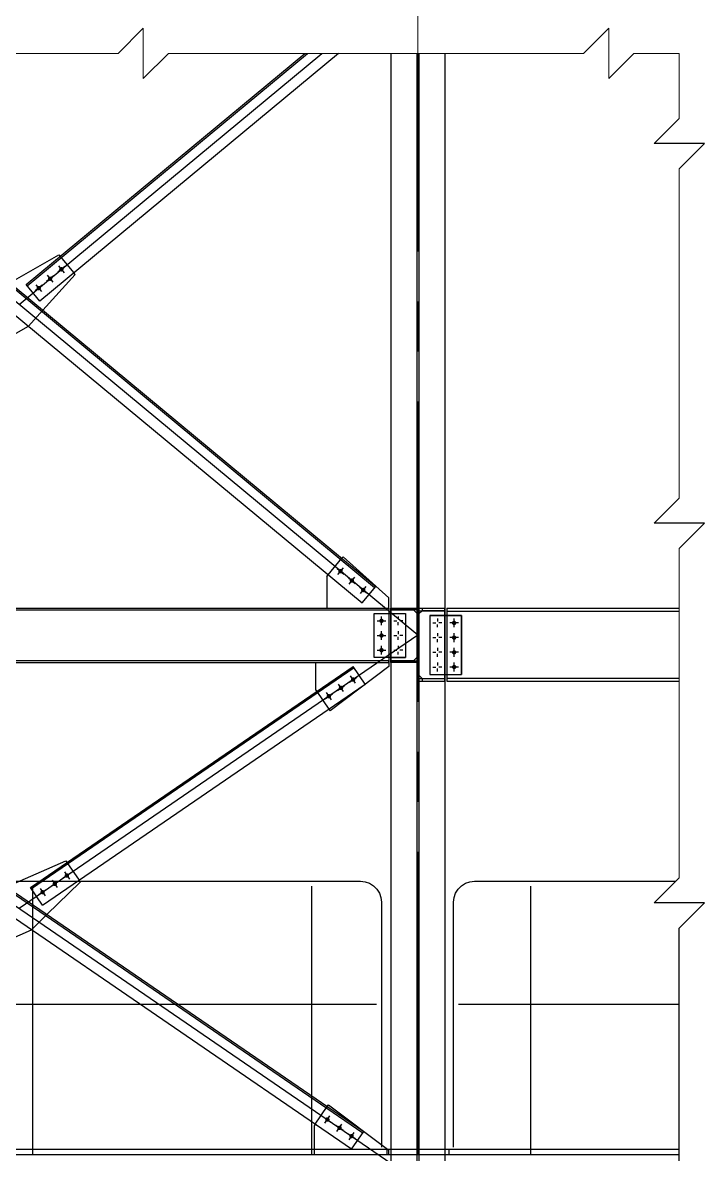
# Model space of a CAD drawing. Header units: metres. Extents: x 0 to 63075, y 0 to 44550.
# Drawn here: x 40446 to 43695, y 14935 to 20323 of the extents above; entities that cross this region are included whole.
import ezdxf

# ---------------------------------------------------------------- set-up
doc = ezdxf.new("R2010")
doc.units = ezdxf.units.M
doc.header["$LTSCALE"] = 75
doc.linetypes.add('CENTER2', pattern=[28.575, 19.05, -3.175, 3.175, -3.175])
for name, color, linetype in [('SC1', 7, 'CENTER2'), ('SDM', 7, 'Continuous'), ('SL1', 8, 'Continuous')]:
    doc.layers.add(name, color=color, linetype=linetype)

# ---------------------------------------------------------------- blocks, each defined once
blk = doc.blocks.new('A$C0cd42728')
at = {"layer": 'SL1'}
for points in [[(3794.2, 8375.6), (3793.5, 8374.9), (3792.9, 8374), (3792.4, 8373.2), (3792, 8372.2), (3791.6, 8371.3), (3791.4, 8370.3), (3791.2, 8369.2), (3791.2, 8368.2), (3791.2, 8367.2), (3791.4, 8366.2), (3791.6, 8365.2), (3792, 8364.2), (3792.4, 8363.3), (3793, 8362.4), (3793.6, 8361.6), (3794.3, 8360.8), (3795.1, 8360.1), (3795.9, 8359.5), (3796.8, 8359), (3797.7, 8358.5), (3798.7, 8358.2), (3799.7, 8357.9), (3800.7, 8357.8), (3801.7, 8357.8), (3802.8, 8357.8), (3803.8, 8358), (3804.8, 8358.2), (3805.7, 8358.6), (3806.7, 8359), (3807.6, 8359.6), (3808.4, 8360.2), (3809.1, 8360.9), (3809.8, 8361.6), (3810.4, 8362.5), (3811, 8363.3), (3811.4, 8364.3), (3811.7, 8365.3), (3812, 8366.3), (3812.1, 8367.3), (3812.2, 8368.3), (3812.1, 8369.3), (3812, 8370.4), (3811.7, 8371.4), (3811.4, 8372.3), (3810.9, 8373.2), (3810.4, 8374.1), (3809.8, 8375), (3809.1, 8375.7), (3808.3, 8376.4), (3807.5, 8377), (3806.6, 8377.5), (3805.7, 8378), (3804.7, 8378.3), (3803.7, 8378.6), (3802.7, 8378.7), (3801.6, 8378.8), (3800.6, 8378.7), (3799.6, 8378.5), (3798.6, 8378.3), (3797.6, 8377.9), (3796.7, 8377.5), (3795.8, 8377), (3795, 8376.3)], [(3740.3, 8331), (3739.6, 8330.2), (3739, 8329.4), (3738.5, 8328.5), (3738.1, 8327.6), (3737.7, 8326.6), (3737.5, 8325.6), (3737.3, 8324.6), (3737.3, 8323.5), (3737.3, 8322.5), (3737.5, 8321.5), (3737.8, 8320.5), (3738.1, 8319.5), (3738.6, 8318.6), (3739.1, 8317.7), (3739.7, 8316.9), (3740.4, 8316.1), (3741.2, 8315.4), (3742, 8314.8), (3742.9, 8314.3), (3743.8, 8313.9), (3744.8, 8313.5), (3745.8, 8313.3), (3746.8, 8313.1), (3747.8, 8313.1), (3748.9, 8313.1), (3749.9, 8313.3), (3750.9, 8313.5), (3751.9, 8313.9), (3752.8, 8314.3), (3753.7, 8314.9), (3754.5, 8315.5), (3755.3, 8316.2), (3755.9, 8317), (3756.5, 8317.8), (3757.1, 8318.7), (3757.5, 8319.6), (3757.9, 8320.6), (3758.1, 8321.6), (3758.2, 8322.6), (3758.3, 8323.6), (3758.2, 8324.7), (3758.1, 8325.7), (3757.8, 8326.7), (3757.5, 8327.6), (3757, 8328.6), (3756.5, 8329.5), (3755.9, 8330.3), (3755.2, 8331), (3754.4, 8331.7), (3753.6, 8332.3), (3752.7, 8332.9), (3751.8, 8333.3), (3750.8, 8333.6), (3749.8, 8333.9), (3748.8, 8334), (3747.7, 8334.1), (3746.7, 8334), (3745.7, 8333.9), (3744.7, 8333.6), (3743.7, 8333.3), (3742.8, 8332.8), (3741.9, 8332.3), (3741.1, 8331.7)], [(3686.4, 8286.3), (3685.7, 8285.5), (3685.1, 8284.7), (3684.6, 8283.8), (3684.2, 8282.9), (3683.8, 8281.9), (3683.6, 8280.9), (3683.4, 8279.9), (3683.4, 8278.9), (3683.5, 8277.8), (3683.6, 8276.8), (3683.9, 8275.8), (3684.2, 8274.8), (3684.7, 8273.9), (3685.2, 8273), (3685.8, 8272.2), (3686.5, 8271.4), (3687.3, 8270.8), (3688.1, 8270.1), (3689, 8269.6), (3689.9, 8269.2), (3690.9, 8268.8), (3691.9, 8268.6), (3692.9, 8268.5), (3693.9, 8268.4), (3695, 8268.5), (3696, 8268.6), (3697, 8268.9), (3698, 8269.2), (3698.9, 8269.7), (3699.8, 8270.2), (3700.6, 8270.8), (3701.4, 8271.5), (3702, 8272.3), (3702.7, 8273.1), (3703.2, 8274), (3703.6, 8274.9), (3704, 8275.9), (3704.2, 8276.9), (3704.4, 8277.9), (3704.4, 8279), (3704.3, 8280), (3704.2, 8281), (3703.9, 8282), (3703.6, 8283), (3703.1, 8283.9), (3702.6, 8284.8), (3702, 8285.6), (3701.3, 8286.4), (3700.5, 8287.1), (3699.7, 8287.7), (3698.8, 8288.2), (3697.9, 8288.6), (3696.9, 8289), (3695.9, 8289.2), (3694.9, 8289.4), (3693.8, 8289.4), (3692.8, 8289.4), (3691.8, 8289.2), (3690.8, 8288.9), (3689.8, 8288.6), (3688.9, 8288.1), (3688, 8287.6), (3687.2, 8287)], [(5126.3, 6922.3), (5127.1, 6921.8), (5128.1, 6921.3), (5129, 6921), (5130, 6920.7), (5131, 6920.6), (5132.1, 6920.5), (5133.1, 6920.6), (5134.1, 6920.7), (5135.1, 6921), (5136.1, 6921.3), (5137, 6921.7), (5137.9, 6922.3), (5138.7, 6922.9), (5139.5, 6923.6), (5140.2, 6924.3), (5140.8, 6925.1), (5141.4, 6926), (5141.8, 6927), (5142.2, 6927.9), (5142.4, 6928.9), (5142.6, 6929.9), (5142.6, 6931), (5142.6, 6932), (5142.4, 6933), (5142.2, 6934), (5141.8, 6935), (5141.4, 6935.9), (5140.9, 6936.8), (5140.3, 6937.6), (5139.6, 6938.4), (5138.8, 6939.1), (5138, 6939.7), (5137.1, 6940.3), (5136.2, 6940.7), (5135.2, 6941), (5134.2, 6941.3), (5133.2, 6941.5), (5132.2, 6941.5), (5131.1, 6941.5), (5130.1, 6941.3), (5129.1, 6941.1), (5128.2, 6940.7), (5127.2, 6940.3), (5126.3, 6939.8), (5125.5, 6939.2), (5124.7, 6938.5), (5124, 6937.7), (5123.4, 6936.9), (5122.9, 6936), (5122.4, 6935.1), (5122.1, 6934.1), (5121.8, 6933.1), (5121.7, 6932.1), (5121.6, 6931.1), (5121.7, 6930), (5121.8, 6929), (5122.1, 6928), (5122.4, 6927), (5122.8, 6926.1), (5123.4, 6925.2), (5124, 6924.4), (5124.7, 6923.6), (5125.4, 6922.9)], [(5180.1, 6877.6), (5181, 6877.1), (5182, 6876.7), (5182.9, 6876.3), (5183.9, 6876.1), (5184.9, 6875.9), (5186, 6875.8), (5187, 6875.9), (5188, 6876), (5189, 6876.3), (5190, 6876.6), (5190.9, 6877.1), (5191.8, 6877.6), (5192.6, 6878.2), (5193.4, 6878.9), (5194.1, 6879.6), (5194.7, 6880.5), (5195.3, 6881.3), (5195.7, 6882.3), (5196.1, 6883.2), (5196.3, 6884.2), (5196.5, 6885.3), (5196.5, 6886.3), (5196.5, 6887.3), (5196.3, 6888.3), (5196.1, 6889.3), (5195.7, 6890.3), (5195.3, 6891.2), (5194.8, 6892.1), (5194.2, 6893), (5193.5, 6893.7), (5192.7, 6894.4), (5191.9, 6895), (5191, 6895.6), (5190.1, 6896), (5189.1, 6896.4), (5188.1, 6896.6), (5187.1, 6896.8), (5186.1, 6896.8), (5185, 6896.8), (5184, 6896.7), (5183, 6896.4), (5182, 6896.1), (5181.1, 6895.6), (5180.2, 6895.1), (5179.4, 6894.5), (5178.6, 6893.8), (5177.9, 6893), (5177.3, 6892.2), (5176.8, 6891.3), (5176.3, 6890.4), (5176, 6889.4), (5175.7, 6888.4), (5175.6, 6887.4), (5175.5, 6886.4), (5175.6, 6885.4), (5175.7, 6884.3), (5176, 6883.3), (5176.3, 6882.4), (5176.7, 6881.4), (5177.3, 6880.6), (5177.9, 6879.7), (5178.6, 6879), (5179.3, 6878.3)], [(5234, 6833), (5234.9, 6832.4), (5235.8, 6832), (5236.8, 6831.6), (5237.8, 6831.4), (5238.8, 6831.2), (5239.9, 6831.2), (5240.9, 6831.2), (5241.9, 6831.4), (5242.9, 6831.6), (5243.9, 6832), (5244.8, 6832.4), (5245.7, 6832.9), (5246.5, 6833.5), (5247.3, 6834.2), (5248, 6835), (5248.6, 6835.8), (5249.1, 6836.7), (5249.6, 6837.6), (5249.9, 6838.6), (5250.2, 6839.6), (5250.4, 6840.6), (5250.4, 6841.6), (5250.4, 6842.6), (5250.2, 6843.7), (5250, 6844.7), (5249.6, 6845.6), (5249.2, 6846.6), (5248.7, 6847.5), (5248.1, 6848.3), (5247.4, 6849.1), (5246.6, 6849.8), (5245.8, 6850.4), (5244.9, 6850.9), (5244, 6851.4), (5243, 6851.7), (5242, 6852), (5241, 6852.1), (5240, 6852.2), (5238.9, 6852.1), (5237.9, 6852), (5236.9, 6851.7), (5235.9, 6851.4), (5235, 6851), (5234.1, 6850.4), (5233.3, 6849.8), (5232.5, 6849.1), (5231.8, 6848.4), (5231.2, 6847.5), (5230.7, 6846.7), (5230.2, 6845.7), (5229.9, 6844.8), (5229.6, 6843.8), (5229.5, 6842.8), (5229.4, 6841.7), (5229.5, 6840.7), (5229.6, 6839.7), (5229.8, 6838.7), (5230.2, 6837.7), (5230.6, 6836.8), (5231.2, 6835.9), (5231.8, 6835), (5232.4, 6834.3), (5233.2, 6833.6)], [(5337.4, 6696.1), (5337.3, 6697.1), (5337, 6698.1), (5336.7, 6699.1), (5336.3, 6700), (5335.7, 6700.9), (5335.1, 6701.7), (5334.4, 6702.5), (5333.7, 6703.2), (5332.8, 6703.8), (5331.9, 6704.3), (5331, 6704.8), (5330, 6705.1), (5329, 6705.4), (5328, 6705.5), (5327, 6705.6), (5326, 6705.5), (5325, 6705.4), (5324, 6705.1), (5323, 6704.8), (5322.1, 6704.3), (5321.2, 6703.8), (5320.3, 6703.2), (5319.6, 6702.5), (5318.9, 6701.7), (5318.3, 6700.9), (5317.7, 6700), (5317.3, 6699.1), (5317, 6698.1), (5316.7, 6697.1), (5316.6, 6696.1), (5316.5, 6695.1), (5316.6, 6694), (5316.7, 6693), (5317, 6692), (5317.3, 6691.1), (5317.7, 6690.1), (5318.3, 6689.2), (5318.9, 6688.4), (5319.6, 6687.6), (5320.3, 6687), (5321.2, 6686.3), (5322.1, 6685.8), (5323, 6685.4), (5324, 6685), (5325, 6684.8), (5326, 6684.6), (5327, 6684.6), (5328, 6684.6), (5329, 6684.8), (5330, 6685), (5331, 6685.4), (5331.9, 6685.8), (5332.8, 6686.3), (5333.7, 6687), (5334.4, 6687.6), (5335.1, 6688.4), (5335.7, 6689.2), (5336.3, 6690.1), (5336.7, 6691.1), (5337, 6692), (5337.3, 6693), (5337.4, 6694), (5337.5, 6695.1)], [(5683.4, 6686.1), (5683.3, 6687.1), (5683, 6688.1), (5682.7, 6689.1), (5682.3, 6690), (5681.7, 6690.9), (5681.1, 6691.7), (5680.4, 6692.5), (5679.7, 6693.2), (5678.8, 6693.8), (5677.9, 6694.3), (5677, 6694.8), (5676, 6695.1), (5675, 6695.4), (5674, 6695.5), (5673, 6695.6), (5672, 6695.5), (5671, 6695.4), (5670, 6695.1), (5669, 6694.8), (5668.1, 6694.3), (5667.2, 6693.8), (5666.3, 6693.2), (5665.6, 6692.5), (5664.9, 6691.7), (5664.3, 6690.9), (5663.7, 6690), (5663.3, 6689.1), (5663, 6688.1), (5662.7, 6687.1), (5662.6, 6686.1), (5662.5, 6685.1), (5662.6, 6684), (5662.7, 6683), (5663, 6682), (5663.3, 6681.1), (5663.7, 6680.1), (5664.3, 6679.2), (5664.9, 6678.4), (5665.6, 6677.6), (5666.3, 6677), (5667.2, 6676.3), (5668.1, 6675.8), (5669, 6675.4), (5670, 6675), (5671, 6674.8), (5672, 6674.6), (5673, 6674.6), (5674, 6674.6), (5675, 6674.8), (5676, 6675), (5677, 6675.4), (5677.9, 6675.8), (5678.8, 6676.3), (5679.7, 6677), (5680.4, 6677.6), (5681.1, 6678.4), (5681.7, 6679.2), (5682.3, 6680.1), (5682.7, 6681.1), (5683, 6682), (5683.3, 6683), (5683.4, 6684), (5683.5, 6685.1)], [(5337.4, 6626.1), (5337.3, 6627.1), (5337, 6628.1), (5336.7, 6629.1), (5336.3, 6630), (5335.7, 6630.9), (5335.1, 6631.7), (5334.4, 6632.5), (5333.7, 6633.2), (5332.8, 6633.8), (5331.9, 6634.3), (5331, 6634.8), (5330, 6635.1), (5329, 6635.4), (5328, 6635.5), (5327, 6635.6), (5326, 6635.5), (5325, 6635.4), (5324, 6635.1), (5323, 6634.8), (5322.1, 6634.3), (5321.2, 6633.8), (5320.3, 6633.2), (5319.6, 6632.5), (5318.9, 6631.7), (5318.3, 6630.9), (5317.7, 6630), (5317.3, 6629.1), (5317, 6628.1), (5316.7, 6627.1), (5316.6, 6626.1), (5316.5, 6625.1), (5316.6, 6624), (5316.7, 6623), (5317, 6622), (5317.3, 6621.1), (5317.7, 6620.1), (5318.3, 6619.2), (5318.9, 6618.4), (5319.6, 6617.6), (5320.3, 6617), (5321.2, 6616.3), (5322.1, 6615.8), (5323, 6615.4), (5324, 6615), (5325, 6614.8), (5326, 6614.6), (5327, 6614.6), (5328, 6614.6), (5329, 6614.8), (5330, 6615), (5331, 6615.4), (5331.9, 6615.8), (5332.8, 6616.3), (5333.7, 6617), (5334.4, 6617.6), (5335.1, 6618.4), (5335.7, 6619.2), (5336.3, 6620.1), (5336.7, 6621.1), (5337, 6622), (5337.3, 6623), (5337.4, 6624), (5337.5, 6625.1)], [(5683.4, 6616.1), (5683.3, 6617.1), (5683, 6618.1), (5682.7, 6619.1), (5682.3, 6620), (5681.7, 6620.9), (5681.1, 6621.7), (5680.4, 6622.5), (5679.7, 6623.2), (5678.8, 6623.8), (5677.9, 6624.3), (5677, 6624.8), (5676, 6625.1), (5675, 6625.4), (5674, 6625.5), (5673, 6625.6), (5672, 6625.5), (5671, 6625.4), (5670, 6625.1), (5669, 6624.8), (5668.1, 6624.3), (5667.2, 6623.8), (5666.3, 6623.2), (5665.6, 6622.5), (5664.9, 6621.7), (5664.3, 6620.9), (5663.7, 6620), (5663.3, 6619.1), (5663, 6618.1), (5662.7, 6617.1), (5662.6, 6616.1), (5662.5, 6615.1), (5662.6, 6614), (5662.7, 6613), (5663, 6612), (5663.3, 6611.1), (5663.7, 6610.1), (5664.3, 6609.2), (5664.9, 6608.4), (5665.6, 6607.6), (5666.3, 6607), (5667.2, 6606.3), (5668.1, 6605.8), (5669, 6605.4), (5670, 6605), (5671, 6604.8), (5672, 6604.6), (5673, 6604.6), (5674, 6604.6), (5675, 6604.8), (5676, 6605), (5677, 6605.4), (5677.9, 6605.8), (5678.8, 6606.3), (5679.7, 6607), (5680.4, 6607.6), (5681.1, 6608.4), (5681.7, 6609.2), (5682.3, 6610.1), (5682.7, 6611.1), (5683, 6612), (5683.3, 6613), (5683.4, 6614), (5683.5, 6615.1)], [(5337.4, 6556.1), (5337.3, 6557.1), (5337, 6558.1), (5336.7, 6559.1), (5336.3, 6560), (5335.7, 6560.9), (5335.1, 6561.7), (5334.4, 6562.5), (5333.7, 6563.2), (5332.8, 6563.8), (5331.9, 6564.3), (5331, 6564.8), (5330, 6565.1), (5329, 6565.4), (5328, 6565.5), (5327, 6565.6), (5326, 6565.5), (5325, 6565.4), (5324, 6565.1), (5323, 6564.8), (5322.1, 6564.3), (5321.2, 6563.8), (5320.3, 6563.2), (5319.6, 6562.5), (5318.9, 6561.7), (5318.3, 6560.9), (5317.7, 6560), (5317.3, 6559.1), (5317, 6558.1), (5316.7, 6557.1), (5316.6, 6556.1), (5316.5, 6555.1), (5316.6, 6554), (5316.7, 6553), (5317, 6552), (5317.3, 6551.1), (5317.7, 6550.1), (5318.3, 6549.2), (5318.9, 6548.4), (5319.6, 6547.6), (5320.3, 6547), (5321.2, 6546.3), (5322.1, 6545.8), (5323, 6545.4), (5324, 6545), (5325, 6544.8), (5326, 6544.6), (5327, 6544.6), (5328, 6544.6), (5329, 6544.8), (5330, 6545), (5331, 6545.4), (5331.9, 6545.8), (5332.8, 6546.3), (5333.7, 6547), (5334.4, 6547.6), (5335.1, 6548.4), (5335.7, 6549.2), (5336.3, 6550.1), (5336.7, 6551.1), (5337, 6552), (5337.3, 6553), (5337.4, 6554), (5337.5, 6555.1)], [(5683.4, 6546.1), (5683.3, 6547.1), (5683, 6548.1), (5682.7, 6549.1), (5682.3, 6550), (5681.7, 6550.9), (5681.1, 6551.7), (5680.4, 6552.5), (5679.7, 6553.2), (5678.8, 6553.8), (5677.9, 6554.3), (5677, 6554.8), (5676, 6555.1), (5675, 6555.4), (5674, 6555.5), (5673, 6555.6), (5672, 6555.5), (5671, 6555.4), (5670, 6555.1), (5669, 6554.8), (5668.1, 6554.3), (5667.2, 6553.8), (5666.3, 6553.2), (5665.6, 6552.5), (5664.9, 6551.7), (5664.3, 6550.9), (5663.7, 6550), (5663.3, 6549.1), (5663, 6548.1), (5662.7, 6547.1), (5662.6, 6546.1), (5662.5, 6545.1), (5662.6, 6544), (5662.7, 6543), (5663, 6542), (5663.3, 6541.1), (5663.7, 6540.1), (5664.3, 6539.2), (5664.9, 6538.4), (5665.6, 6537.6), (5666.3, 6537), (5667.2, 6536.3), (5668.1, 6535.8), (5669, 6535.4), (5670, 6535), (5671, 6534.8), (5672, 6534.6), (5673, 6534.6), (5674, 6534.6), (5675, 6534.8), (5676, 6535), (5677, 6535.4), (5677.9, 6535.8), (5678.8, 6536.3), (5679.7, 6537), (5680.4, 6537.6), (5681.1, 6538.4), (5681.7, 6539.2), (5682.3, 6540.1), (5682.7, 6541.1), (5683, 6542), (5683.3, 6543), (5683.4, 6544), (5683.5, 6545.1)], [(5683.4, 6476.1), (5683.3, 6477.1), (5683, 6478.1), (5682.7, 6479.1), (5682.3, 6480), (5681.7, 6480.9), (5681.1, 6481.7), (5680.4, 6482.5), (5679.7, 6483.2), (5678.8, 6483.8), (5677.9, 6484.3), (5677, 6484.8), (5676, 6485.1), (5675, 6485.4), (5674, 6485.5), (5673, 6485.6), (5672, 6485.5), (5671, 6485.4), (5670, 6485.1), (5669, 6484.8), (5668.1, 6484.3), (5667.2, 6483.8), (5666.3, 6483.2), (5665.6, 6482.5), (5664.9, 6481.7), (5664.3, 6480.9), (5663.7, 6480), (5663.3, 6479.1), (5663, 6478.1), (5662.7, 6477.1), (5662.6, 6476.1), (5662.5, 6475.1), (5662.6, 6474), (5662.7, 6473), (5663, 6472), (5663.3, 6471.1), (5663.7, 6470.1), (5664.3, 6469.2), (5664.9, 6468.4), (5665.6, 6467.6), (5666.3, 6467), (5667.2, 6466.3), (5668.1, 6465.8), (5669, 6465.4), (5670, 6465), (5671, 6464.8), (5672, 6464.6), (5673, 6464.6), (5674, 6464.6), (5675, 6464.8), (5676, 6465), (5677, 6465.4), (5677.9, 6465.8), (5678.8, 6466.3), (5679.7, 6467), (5680.4, 6467.6), (5681.1, 6468.4), (5681.7, 6469.2), (5682.3, 6470.1), (5682.7, 6471.1), (5683, 6472), (5683.3, 6473), (5683.4, 6474), (5683.5, 6475.1)], [(5198.6, 6407.2), (5199.3, 6407.9), (5200, 6408.6), (5200.6, 6409.5), (5201.1, 6410.4), (5201.6, 6411.3), (5201.9, 6412.3), (5202.1, 6413.3), (5202.3, 6414.3), (5202.3, 6415.3), (5202.3, 6416.4), (5202.1, 6417.4), (5201.8, 6418.4), (5201.5, 6419.3), (5201, 6420.3), (5200.5, 6421.1), (5199.9, 6422), (5199.2, 6422.7), (5198.4, 6423.4), (5197.6, 6424), (5196.7, 6424.5), (5195.7, 6425), (5194.8, 6425.3), (5193.8, 6425.5), (5192.7, 6425.7), (5191.7, 6425.7), (5190.7, 6425.7), (5189.7, 6425.5), (5188.7, 6425.2), (5187.7, 6424.9), (5186.8, 6424.4), (5185.9, 6423.9), (5185.1, 6423.3), (5184.3, 6422.6), (5183.6, 6421.8), (5183, 6421), (5182.5, 6420.1), (5182.1, 6419.1), (5181.7, 6418.2), (5181.5, 6417.2), (5181.4, 6416.1), (5181.3, 6415.1), (5181.4, 6414.1), (5181.6, 6413.1), (5181.8, 6412.1), (5182.2, 6411.1), (5182.6, 6410.2), (5183.2, 6409.3), (5183.8, 6408.5), (5184.5, 6407.7), (5185.3, 6407), (5186.1, 6406.4), (5187, 6405.9), (5187.9, 6405.5), (5188.9, 6405.1), (5189.9, 6404.9), (5190.9, 6404.8), (5191.9, 6404.7), (5193, 6404.8), (5194, 6404.9), (5195, 6405.2), (5196, 6405.6), (5196.9, 6406), (5197.8, 6406.5)], [(5140.8, 6367.6), (5141.6, 6368.3), (5142.2, 6369.1), (5142.9, 6370), (5143.4, 6370.8), (5143.8, 6371.8), (5144.1, 6372.8), (5144.4, 6373.8), (5144.5, 6374.8), (5144.6, 6375.8), (5144.5, 6376.8), (5144.3, 6377.8), (5144.1, 6378.8), (5143.7, 6379.8), (5143.3, 6380.7), (5142.7, 6381.6), (5142.1, 6382.4), (5141.4, 6383.2), (5140.6, 6383.9), (5139.8, 6384.5), (5138.9, 6385), (5138, 6385.4), (5137, 6385.8), (5136, 6386), (5135, 6386.1), (5133.9, 6386.2), (5132.9, 6386.1), (5131.9, 6386), (5130.9, 6385.7), (5129.9, 6385.3), (5129, 6384.9), (5128.1, 6384.4), (5127.3, 6383.7), (5126.6, 6383), (5125.9, 6382.3), (5125.3, 6381.4), (5124.7, 6380.5), (5124.3, 6379.6), (5124, 6378.6), (5123.7, 6377.6), (5123.6, 6376.6), (5123.6, 6375.6), (5123.6, 6374.5), (5123.8, 6373.5), (5124, 6372.5), (5124.4, 6371.6), (5124.9, 6370.6), (5125.4, 6369.8), (5126, 6368.9), (5126.7, 6368.2), (5127.5, 6367.5), (5128.3, 6366.9), (5129.2, 6366.4), (5130.1, 6365.9), (5131.1, 6365.6), (5132.1, 6365.4), (5133.1, 6365.2), (5134.2, 6365.2), (5135.2, 6365.3), (5136.2, 6365.4), (5137.2, 6365.7), (5138.2, 6366), (5139.1, 6366.5), (5140, 6367)], [(5083, 6328.1), (5083.8, 6328.8), (5084.5, 6329.6), (5085.1, 6330.4), (5085.6, 6331.3), (5086, 6332.2), (5086.4, 6333.2), (5086.6, 6334.2), (5086.7, 6335.2), (5086.8, 6336.3), (5086.7, 6337.3), (5086.6, 6338.3), (5086.3, 6339.3), (5085.9, 6340.3), (5085.5, 6341.2), (5085, 6342.1), (5084.3, 6342.9), (5083.6, 6343.7), (5082.9, 6344.3), (5082, 6345), (5081.1, 6345.5), (5080.2, 6345.9), (5079.2, 6346.2), (5078.2, 6346.5), (5077.2, 6346.6), (5076.2, 6346.7), (5075.1, 6346.6), (5074.1, 6346.4), (5073.1, 6346.2), (5072.2, 6345.8), (5071.2, 6345.4), (5070.4, 6344.8), (5069.5, 6344.2), (5068.8, 6343.5), (5068.1, 6342.7), (5067.5, 6341.9), (5067, 6341), (5066.5, 6340.1), (5066.2, 6339.1), (5066, 6338.1), (5065.8, 6337.1), (5065.8, 6336), (5065.8, 6335), (5066, 6334), (5066.3, 6333), (5066.6, 6332), (5067.1, 6331.1), (5067.6, 6330.2), (5068.2, 6329.4), (5068.9, 6328.7), (5069.7, 6328), (5070.5, 6327.4), (5071.4, 6326.8), (5072.4, 6326.4), (5073.3, 6326.1), (5074.4, 6325.8), (5075.4, 6325.7), (5076.4, 6325.7), (5077.4, 6325.7), (5078.4, 6325.9), (5079.4, 6326.1), (5080.4, 6326.5), (5081.3, 6327), (5082.2, 6327.5)], [(3763.6, 5450.6), (3762.8, 5449.9), (3762.1, 5449.2), (3761.5, 5448.3), (3761, 5447.4), (3760.6, 5446.5), (3760.2, 5445.5), (3760, 5444.5), (3759.9, 5443.5), (3759.8, 5442.5), (3759.9, 5441.5), (3760, 5440.4), (3760.3, 5439.4), (3760.7, 5438.5), (3761.1, 5437.5), (3761.6, 5436.7), (3762.3, 5435.8), (3763, 5435.1), (3763.7, 5434.4), (3764.6, 5433.8), (3765.5, 5433.3), (3766.4, 5432.9), (3767.4, 5432.5), (3768.4, 5432.3), (3769.4, 5432.1), (3770.4, 5432.1), (3771.5, 5432.2), (3772.5, 5432.3), (3773.5, 5432.6), (3774.4, 5432.9), (3775.4, 5433.4), (3776.2, 5433.9), (3777.1, 5434.6), (3777.8, 5435.3), (3778.5, 5436), (3779.1, 5436.9), (3779.6, 5437.8), (3780.1, 5438.7), (3780.4, 5439.7), (3780.6, 5440.7), (3780.8, 5441.7), (3780.8, 5442.7), (3780.7, 5443.7), (3780.6, 5444.8), (3780.3, 5445.8), (3780, 5446.7), (3779.5, 5447.6), (3779, 5448.5), (3778.4, 5449.3), (3777.7, 5450.1), (3776.9, 5450.8), (3776, 5451.4), (3775.2, 5451.9), (3774.2, 5452.3), (3773.2, 5452.7), (3772.2, 5452.9), (3771.2, 5453.1), (3770.2, 5453.1), (3769.2, 5453), (3768.1, 5452.9), (3767.2, 5452.6), (3766.2, 5452.3), (3765.3, 5451.8), (3764.4, 5451.3)], [(3821.3, 5490.2), (3820.6, 5489.5), (3819.9, 5488.7), (3819.3, 5487.9), (3818.8, 5487), (3818.3, 5486), (3818, 5485.1), (3817.8, 5484.1), (3817.6, 5483), (3817.6, 5482), (3817.6, 5481), (3817.8, 5480), (3818.1, 5479), (3818.4, 5478), (3818.9, 5477.1), (3819.4, 5476.2), (3820, 5475.4), (3820.7, 5474.6), (3821.5, 5473.9), (3822.3, 5473.3), (3823.2, 5472.8), (3824.2, 5472.4), (3825.1, 5472), (3826.1, 5471.8), (3827.2, 5471.7), (3828.2, 5471.6), (3829.2, 5471.7), (3830.2, 5471.9), (3831.2, 5472.1), (3832.2, 5472.5), (3833.1, 5472.9), (3834, 5473.5), (3834.8, 5474.1), (3835.6, 5474.8), (3836.3, 5475.6), (3836.9, 5476.4), (3837.4, 5477.3), (3837.8, 5478.2), (3838.2, 5479.2), (3838.4, 5480.2), (3838.5, 5481.2), (3838.6, 5482.2), (3838.5, 5483.3), (3838.4, 5484.3), (3838.1, 5485.3), (3837.7, 5486.3), (3837.3, 5487.2), (3836.7, 5488.1), (3836.1, 5488.9), (3835.4, 5489.6), (3834.7, 5490.3), (3833.8, 5490.9), (3832.9, 5491.4), (3832, 5491.9), (3831, 5492.2), (3830, 5492.4), (3829, 5492.6), (3828, 5492.6), (3826.9, 5492.6), (3825.9, 5492.4), (3824.9, 5492.1), (3824, 5491.8), (3823, 5491.3), (3822.2, 5490.8)], [(3705.8, 5411.1), (3705, 5410.4), (3704.4, 5409.6), (3703.7, 5408.8), (3703.2, 5407.9), (3702.8, 5407), (3702.5, 5406), (3702.2, 5405), (3702.1, 5404), (3702, 5403), (3702.1, 5401.9), (3702.3, 5400.9), (3702.5, 5399.9), (3702.9, 5398.9), (3703.3, 5398), (3703.9, 5397.1), (3704.5, 5396.3), (3705.2, 5395.6), (3706, 5394.9), (3706.8, 5394.3), (3707.7, 5393.8), (3708.6, 5393.3), (3709.6, 5393), (3710.6, 5392.8), (3711.6, 5392.6), (3712.7, 5392.6), (3713.7, 5392.6), (3714.7, 5392.8), (3715.7, 5393.1), (3716.7, 5393.4), (3717.6, 5393.9), (3718.5, 5394.4), (3719.3, 5395), (3720, 5395.7), (3720.7, 5396.5), (3721.3, 5397.3), (3721.9, 5398.2), (3722.3, 5399.2), (3722.6, 5400.1), (3722.9, 5401.1), (3723, 5402.2), (3723, 5403.2), (3723, 5404.2), (3722.8, 5405.2), (3722.6, 5406.2), (3722.2, 5407.2), (3721.7, 5408.1), (3721.2, 5409), (3720.6, 5409.8), (3719.9, 5410.6), (3719.1, 5411.3), (3718.3, 5411.9), (3717.4, 5412.4), (3716.5, 5412.8), (3715.5, 5413.2), (3714.5, 5413.4), (3713.5, 5413.5), (3712.4, 5413.6), (3711.4, 5413.5), (3710.4, 5413.3), (3709.4, 5413.1), (3708.4, 5412.7), (3707.5, 5412.3), (3706.6, 5411.7)], [(5063.9, 4311.8), (5064.9, 4311.3), (5065.8, 4311), (5066.8, 4310.7), (5067.8, 4310.5), (5068.9, 4310.5), (5069.9, 4310.5), (5070.9, 4310.7), (5071.9, 4310.9), (5072.9, 4311.2), (5073.8, 4311.7), (5074.7, 4312.2), (5075.5, 4312.8), (5076.3, 4313.5), (5077, 4314.2), (5077.6, 4315.1), (5078.2, 4315.9), (5078.6, 4316.9), (5079, 4317.8), (5079.3, 4318.8), (5079.4, 4319.8), (5079.5, 4320.9), (5079.4, 4321.9), (5079.3, 4322.9), (5079.1, 4323.9), (5078.7, 4324.9), (5078.3, 4325.8), (5077.8, 4326.7), (5077.2, 4327.6), (5076.5, 4328.3), (5075.7, 4329), (5074.9, 4329.6), (5074, 4330.2), (5073.1, 4330.6), (5072.1, 4331), (5071.1, 4331.3), (5070.1, 4331.4), (5069.1, 4331.5), (5068.1, 4331.4), (5067, 4331.3), (5066, 4331.1), (5065.1, 4330.7), (5064.1, 4330.3), (5063.2, 4329.8), (5062.4, 4329.2), (5061.6, 4328.5), (5060.9, 4327.7), (5060.3, 4326.9), (5059.8, 4326), (5059.3, 4325.1), (5059, 4324.1), (5058.7, 4323.1), (5058.5, 4322.1), (5058.5, 4321.1), (5058.5, 4320.1), (5058.7, 4319), (5058.9, 4318), (5059.2, 4317.1), (5059.7, 4316.1), (5060.2, 4315.2), (5060.8, 4314.4), (5061.5, 4313.6), (5062.2, 4312.9), (5063, 4312.3)], [(5121.7, 4272.2), (5122.6, 4271.8), (5123.6, 4271.4), (5124.6, 4271.2), (5125.6, 4271), (5126.6, 4271), (5127.7, 4271), (5128.7, 4271.1), (5129.7, 4271.4), (5130.7, 4271.7), (5131.6, 4272.1), (5132.5, 4272.7), (5133.3, 4273.3), (5134.1, 4273.9), (5134.8, 4274.7), (5135.4, 4275.5), (5136, 4276.4), (5136.4, 4277.3), (5136.8, 4278.3), (5137, 4279.3), (5137.2, 4280.3), (5137.2, 4281.3), (5137.2, 4282.4), (5137.1, 4283.4), (5136.8, 4284.4), (5136.5, 4285.4), (5136.1, 4286.3), (5135.5, 4287.2), (5134.9, 4288), (5134.3, 4288.8), (5133.5, 4289.5), (5132.7, 4290.1), (5131.8, 4290.7), (5130.9, 4291.1), (5129.9, 4291.5), (5128.9, 4291.7), (5127.9, 4291.9), (5126.9, 4292), (5125.8, 4291.9), (5124.8, 4291.8), (5123.8, 4291.5), (5122.8, 4291.2), (5121.9, 4290.8), (5121, 4290.2), (5120.2, 4289.6), (5119.4, 4289), (5118.7, 4288.2), (5118.1, 4287.4), (5117.5, 4286.5), (5117.1, 4285.6), (5116.7, 4284.6), (5116.5, 4283.6), (5116.3, 4282.6), (5116.3, 4281.6), (5116.3, 4280.5), (5116.4, 4279.5), (5116.7, 4278.5), (5117, 4277.5), (5117.4, 4276.6), (5118, 4275.7), (5118.6, 4274.9), (5119.2, 4274.1), (5120, 4273.4), (5120.8, 4272.8)], [(5179.5, 4232.7), (5180.4, 4232.3), (5181.4, 4231.9), (5182.4, 4231.6), (5183.4, 4231.5), (5184.4, 4231.4), (5185.4, 4231.5), (5186.5, 4231.6), (5187.5, 4231.8), (5188.4, 4232.2), (5189.4, 4232.6), (5190.3, 4233.1), (5191.1, 4233.7), (5191.9, 4234.4), (5192.6, 4235.2), (5193.2, 4236), (5193.7, 4236.9), (5194.2, 4237.8), (5194.5, 4238.8), (5194.8, 4239.8), (5195, 4240.8), (5195, 4241.8), (5195, 4242.8), (5194.8, 4243.9), (5194.6, 4244.9), (5194.3, 4245.8), (5193.8, 4246.8), (5193.3, 4247.7), (5192.7, 4248.5), (5192, 4249.3), (5191.3, 4250), (5190.5, 4250.6), (5189.6, 4251.1), (5188.6, 4251.6), (5187.7, 4251.9), (5186.7, 4252.2), (5185.7, 4252.4), (5184.6, 4252.4), (5183.6, 4252.4), (5182.6, 4252.2), (5181.6, 4252), (5180.6, 4251.7), (5179.7, 4251.2), (5178.8, 4250.7), (5177.9, 4250.1), (5177.2, 4249.4), (5176.5, 4248.7), (5175.9, 4247.9), (5175.3, 4247), (5174.9, 4246), (5174.5, 4245.1), (5174.2, 4244.1), (5174.1, 4243.1), (5174, 4242), (5174.1, 4241), (5174.2, 4240), (5174.4, 4239), (5174.8, 4238), (5175.2, 4237.1), (5175.7, 4236.2), (5176.3, 4235.4), (5177, 4234.6), (5177.8, 4233.9), (5178.6, 4233.3)]]:
    blk.add_hatch(color=256, dxfattribs=at).paths.add_polyline_path(points, flags=17)
for p, q in [((2087.4, 9388.7), (5234.3, 6780.1)), ((2087.4, 9388.7), (5234.3, 6780.1)), ((5500, 6626.1), (2158, 9396.4)), ((5294.3, 6852.5), (2225.4, 9396.4)), ((5294.3, 6852.5), (2225.4, 9396.4)), ((2237.9, 9396.4), (5299.4, 6858.6)), ((2237.9, 9396.4), (5299.4, 6858.6)), ((3600, 8201.1), (5042, 9396.4)), ((3634.4, 8295.8), (4962.1, 9396.4)), ((3639.5, 8289.7), (4974.6, 9396.4)), ((5122, 9396.4), (3699.5, 8217.3)), ((5372, 9396.4), (5372, 4180.1)), ((5494.8, 9396.4), (5494.8, 434.1)), ((5505.3, 9396.4), (5505.3, 434.1)), ((5628, 9396.4), (5628, 4180.1)), ((3555.5, 8304.2), (3789.7, 8437.6)), ((3789.7, 8437.6), (3796.1, 8429.9)), ((3796.1, 8429.9), (3861.2, 8351.3)), ((3817.8, 8381.7), (3785.5, 8354.9)), ((3788.3, 8384.4), (3815.1, 8352.1)), ((3867.6, 8343.6), (3861.2, 8351.3)), ((3713.1, 8173.5), (3867.6, 8343.6)), ((3764, 8337), (3731.6, 8310.2)), ((3734.4, 8339.7), (3761.2, 8307.4)), ((3699.5, 8217.3), (3634.4, 8295.8)), ((3710.1, 8292.3), (3677.7, 8265.5)), ((3680.5, 8295.1), (3707.3, 8262.7)), ((3644.5, 8097.9), (3713.1, 8173.5)), ((3410.3, 7964.6), (3644.5, 8097.9)), ((5072.6, 6914.1), (5137.7, 6992.6)), ((5137.7, 6992.6), (5144.1, 7000.3)), ((5362, 6805.1), (5144.1, 7000.3)), ((5066.3, 6906.4), (5072.6, 6914.1)), ((5066.3, 6906.4), (5066.3, 6755.1)), ((5116, 6944.4), (5148.3, 6917.6)), ((5118.7, 6914.8), (5145.5, 6947.2)), ((5169.9, 6899.7), (5202.2, 6872.9)), ((5172.6, 6870.2), (5199.4, 6902.5)), ((5223.7, 6855.1), (5256.1, 6828.3)), ((5226.5, 6825.5), (5253.3, 6857.8)), ((5234.3, 6780.1), (5299.4, 6858.6)), ((5234.3, 6780.1), (5299.4, 6858.6)), ((5362, 6755.1), (5362, 6805.1)), ((5362, 6746), (2502.9, 6746)), ((2566.5, 6755.1), (5362, 6755.1)), ((5066.3, 6755.1), (5362, 6755.1)), ((5362, 6755.1), (5362, 6730.1)), ((5362, 6746), (5362, 6520.1)), ((5372, 6755.1), (5494.8, 6755.1)), ((5372, 6747.1), (5372, 6755.1)), ((5494.8, 6747.1), (5372, 6747.1)), ((5372, 6505.1), (5372, 6747.1)), ((5372, 6747.1), (5479.8, 6747.1)), ((5479.8, 6755.1), (5479.8, 6747.1)), ((5479.8, 6747.1), (5494.8, 6732.1)), ((5494.8, 6755.1), (5494.8, 6747.1)), ((5505.3, 6755.1), (5628, 6755.1)), ((5505.3, 6755.1), (5505.3, 6742.6)), ((5505.3, 6742.6), (5628, 6742.6)), ((5520.3, 6742.6), (5505.3, 6727.6)), ((5520.3, 6755.1), (5520.3, 6742.6)), ((5628, 6742.6), (5520.3, 6742.6)), ((5628, 6742.6), (5628, 6755.1)), ((5628, 6420.6), (5628, 6742.6)), ((5638, 6755.1), (5638, 6720.1)), ((5638, 6755.1), (6745.3, 6755.1)), ((5638, 6741.6), (6745.3, 6741.6)), ((5292, 6520.1), (5292, 6730.1)), ((5292, 6730.1), (5442, 6730.1)), ((5292, 6520.1), (5292, 6730.1)), ((5292, 6730.1), (5372, 6730.1)), ((5306, 6695.1), (5348, 6695.1)), ((5327, 6674.1), (5327, 6716.1)), ((5372, 6730.1), (5442, 6730.1)), ((5386, 6695.1), (5400, 6695.1)), ((5407, 6716.1), (5407, 6702.1)), ((5407, 6674.1), (5407, 6688.1)), ((5428, 6695.1), (5414, 6695.1)), ((5442, 6730.1), (5442, 6520.1)), ((5442, 6730.1), (5442, 6520.1)), ((5494.8, 6732.1), (5494.8, 6520.1)), ((5505.3, 6727.6), (5505.3, 6435.6)), ((5558, 6720.1), (5558, 6440.1)), ((5558, 6720.1), (5628, 6720.1)), ((5558, 6720.1), (5558, 6440.1)), ((5708, 6720.1), (5558, 6720.1)), ((5572, 6685.1), (5586, 6685.1)), ((5593, 6706.1), (5593, 6692.1)), ((5614, 6685.1), (5600, 6685.1)), ((5628, 6720.1), (5708, 6720.1)), ((5638, 6720.1), (5638, 6408.1)), ((5694, 6685.1), (5652, 6685.1)), ((5673, 6664.1), (5673, 6706.1)), ((5708, 6720.1), (5708, 6440.1)), ((5708, 6440.1), (5708, 6720.1)), ((5327, 6604.1), (5327, 6646.1)), ((5407, 6646.1), (5407, 6632.1)), ((5593, 6664.1), (5593, 6678.1)), ((5593, 6636.1), (5593, 6622.1)), ((5673, 6594.1), (5673, 6636.1)), ((1700, 6626.1), (5500, 4026.1)), ((5500, 6626.1), (3600, 5326.1)), ((5306, 6625.1), (5348, 6625.1)), ((5327, 6534.1), (5327, 6576.1)), ((5386, 6625.1), (5400, 6625.1)), ((5407, 6604.1), (5407, 6618.1)), ((5407, 6576.1), (5407, 6562.1)), ((5428, 6625.1), (5414, 6625.1)), ((5572, 6615.1), (5586, 6615.1)), ((5593, 6594.1), (5593, 6608.1)), ((5614, 6615.1), (5600, 6615.1)), ((5694, 6615.1), (5652, 6615.1)), ((5442, 6520.1), (5292, 6520.1)), ((5372, 6520.1), (5292, 6520.1)), ((5306, 6555.1), (5348, 6555.1)), ((5362, 6520.1), (5362, 6497.1)), ((5372, 6520.1), (5442, 6520.1)), ((5386, 6555.1), (5400, 6555.1)), ((5407, 6534.1), (5407, 6548.1)), ((5428, 6555.1), (5414, 6555.1)), ((5494.8, 6520.1), (5479.8, 6505.1)), ((5572, 6545.1), (5586, 6545.1)), ((5593, 6566.1), (5593, 6552.1)), ((5593, 6524.1), (5593, 6538.1)), ((5614, 6545.1), (5600, 6545.1)), ((5694, 6545.1), (5652, 6545.1)), ((5673, 6524.1), (5673, 6566.1)), ((1814, 6506.2), (5362, 6506.2)), ((1814, 6497.1), (5362, 6497.1)), ((2003.6, 6470.5), (5237.7, 4257.7)), ((2008.1, 6477.1), (5242.2, 4264.3)), ((3654.9, 5425.4), (5191.9, 6477.1)), ((3654.9, 5425.4), (5191.9, 6477.1)), ((5196.4, 6470.5), (3659.3, 5418.8)), ((5196.4, 6470.5), (3659.3, 5418.8)), ((5013, 6497.1), (5362, 6497.1)), ((5013, 6497.1), (5013, 6366.7)), ((5362, 6477.1), (5081.8, 6266.1)), ((5249.5, 6392.9), (5191.9, 6477.1)), ((5249.5, 6392.9), (5191.9, 6477.1)), ((5362, 6497.1), (5362, 6506.2)), ((5362, 6497.1), (5362, 6477.1)), ((5372, 6505.1), (5494.8, 6505.1)), ((5372, 6497.1), (5372, 6505.1)), ((5479.8, 6505.1), (5372, 6505.1)), ((5494.8, 6497.1), (5372, 6497.1)), ((5479.8, 6505.1), (5479.8, 6497.1)), ((5494.8, 6505.1), (5494.8, 6497.1)), ((5572, 6475.1), (5586, 6475.1)), ((5593, 6496.1), (5593, 6482.1)), ((5593, 6454.1), (5593, 6468.1)), ((5614, 6475.1), (5600, 6475.1)), ((5694, 6475.1), (5652, 6475.1)), ((5673, 6454.1), (5673, 6496.1)), ((5174.5, 6403.4), (5209.2, 6427.1)), ((5203.7, 6397.9), (5180, 6432.5)), ((5505.3, 6435.6), (5520.3, 6420.6)), ((5505.3, 6420.6), (5628, 6420.6)), ((5505.3, 6420.6), (5505.3, 6408.1)), ((5520.3, 6420.6), (5628, 6420.6)), ((5520.3, 6420.6), (5520.3, 6408.1)), ((5558, 6440.1), (5628, 6440.1)), ((5558, 6440.1), (5708, 6440.1)), ((5628, 6440.1), (5708, 6440.1)), ((5628, 6408.1), (5628, 6420.6)), ((5638, 6440.1), (5638, 6408.1)), ((5638, 6421.6), (6745.3, 6421.6)), ((5184.6, 4180.1), (1950.5, 6392.9)), ((3712.5, 5341.2), (5249.5, 6392.9)), ((3712.5, 5341.2), (5249.5, 6392.9)), ((5013, 6366.7), (5018.6, 6358.5)), ((5018.6, 6358.5), (5076.2, 6274.3)), ((5116.7, 6363.8), (5151.4, 6387.5)), ((5145.9, 6358.4), (5122.2, 6393)), ((5505.3, 6408.1), (5628, 6408.1)), ((5638, 6408.1), (6745.3, 6408.1)), ((5059, 6324.3), (5093.6, 6348)), ((5088.1, 6318.8), (5064.4, 6353.5)), ((5076.2, 6274.3), (5081.8, 6266.1)), ((3541, 5428.3), (3822.5, 5552.2)), ((3822.5, 5552.2), (3828.2, 5544)), ((3816.2, 5499.5), (3839.9, 5464.8)), ((3828.2, 5544), (3885.8, 5459.8)), ((890, 5455.7), (5227, 5455.7)), ((3733.3, 5296.7), (3891.4, 5451.5)), ((3787.6, 5454.5), (3753, 5430.7)), ((3758.5, 5459.9), (3782.2, 5425.3)), ((3845.4, 5494), (3810.8, 5470.3)), ((3885.8, 5459.8), (3891.4, 5451.5)), ((5227, 5455.7), (5249.3, 5453.2)), ((5249.3, 5453.2), (5270.4, 5445.8)), ((5270.4, 5445.8), (5289.3, 5433.9)), ((5707.9, 5433.9), (5726.8, 5445.8)), ((5726.8, 5445.8), (5748, 5453.2)), ((5748, 5453.2), (5770.2, 5455.7)), ((5770.2, 5455.7), (6729.3, 5455.7)), ((3712.5, 5341.2), (3654.9, 5425.4)), ((3712.5, 5341.2), (3654.9, 5425.4)), ((3666.3, 4155.1), (3666.3, 5431.3)), ((3729.9, 5414.9), (3695.2, 5391.2)), ((3700.7, 5420.4), (3724.4, 5385.7)), ((4995.3, 4155.1), (4995.3, 5431.3)), ((5289.3, 5433.9), (5305.2, 5418)), ((5305.2, 5418), (5317.1, 5399.1)), ((5317.1, 5399.1), (5324.5, 5377.9)), ((5672.7, 5377.9), (5680.1, 5399.1)), ((5680.1, 5399.1), (5692, 5418)), ((5692, 5418), (5707.9, 5433.9)), ((6038.5, 4155.1), (6038.5, 5431.3)), ((5324.5, 5377.9), (5327, 5355.7)), ((5327, 5355.7), (5327, 4190.1)), ((5670.2, 5355.7), (5672.7, 5377.9)), ((5670.2, 4190.1), (5670.2, 5355.7)), ((3659, 5223.9), (3733.3, 5296.7)), ((3377.5, 5099.9), (3659, 5223.9)), ((814, 4870.1), (5303, 4870.1)), ((5694.2, 4870.1), (6745.3, 4870.1)), ((5011.3, 4298.7), (5068.9, 4382.8)), ((5068.9, 4382.8), (5074.5, 4391.1)), ((5074.5, 4391.1), (5355.3, 4180.1)), ((5051.6, 4332.8), (5086.3, 4309.1)), ((5057.1, 4303.6), (5080.8, 4338.3)), ((5011.3, 4298.7), (5005.6, 4290.4)), ((5005.6, 4290.4), (5005.6, 4180.1)), ((5109.4, 4293.3), (5144.1, 4269.6)), ((5114.9, 4264.1), (5138.6, 4298.8)), ((5172.7, 4224.6), (5196.4, 4259.3)), ((5184.6, 4180.1), (5242.2, 4264.3)), ((5167.2, 4253.8), (5201.9, 4230.1)), ((710, 4180.1), (5500, 4180.1)), ((710, 4155.1), (5500, 4155.1)), ((5005.6, 4180.1), (5005.6, 4155.1)), ((5184.6, 4180.1), (5184.6, 4180.1)), ((5184.6, 4180.1), (5184.6, 4180.1)), ((5352, 4180.1), (5352, 4155.1)), ((5355.3, 4180.1), (5362, 4175.1)), ((5362, 4155.1), (5362, 4175.1)), ((5372, 4180.1), (5372, 4155.1)), ((5372, 4155.1), (5372, 440.4)), ((5500, 4180.1), (6745.3, 4180.1)), ((5500, 4180.1), (5500, 4155.1)), ((5500, 4180.1), (5500, 4155.1)), ((5500, 4155.1), (6745.3, 4155.1)), ((5628, 4180.1), (5628, 4155.1)), ((5628, 4155.1), (5628, 440.4)), ((5648, 4180.1), (5648, 4155.1))]:
    blk.add_line(p, q, dxfattribs=at)

msp = doc.modelspace()

# ---------------------------------------------------------------- linework, layer by layer
at = {"layer": 'SC1', "lineweight": 0}
msp.add_line((42329.3, 10661), (42329.3, 22305.8), dxfattribs=at)
at = {"layer": 'SDM', "linetype": 'Continuous', "lineweight": 0}
for p, q in [((40901.5, 20176.7), (41021.5, 20296.7)), ((41021.5, 20296.7), (41021.5, 20056.7)), ((43118.6, 20176.7), (43238.6, 20296.7)), ((43238.6, 20296.7), (43238.6, 20056.7)), ((40901.5, 20176.7), (38924.4, 20176.7)), ((41021.5, 20056.7), (41141.5, 20176.7)), ((43118.6, 20176.7), (41141.5, 20176.7)), ((43574.6, 20176.7), (43358.6, 20176.7))]:
    msp.add_line(p, q, dxfattribs=at)
at = {"layer": 'SDM', "linetype": 'Continuous', "lineweight": 0, "extrusion": (0, 1, 0)}
for p, q in [((43574.6, 19867.3), (43574.6, 20176.7)), ((43574.6, 18059.6), (43574.6, 19627.3)), ((43574.6, 16252), (43574.6, 17819.6))]:
    msp.add_line(p, q, dxfattribs=at)
at = {"layer": 'SDM'}
for p, q in [((43454.6, 19747.3), (43574.6, 19867.3)), ((43694.6, 19747.3), (43454.6, 19747.3)), ((43574.6, 19627.3), (43694.6, 19747.3)), ((43454.6, 17939.6), (43574.6, 18059.6)), ((43694.6, 17939.6), (43454.6, 17939.6)), ((43574.6, 17819.6), (43694.6, 17939.6)), ((43454.6, 16132), (43574.6, 16252)), ((43694.6, 16132), (43454.6, 16132)), ((43574.6, 16012), (43694.6, 16132))]:
    msp.add_line(p, q, dxfattribs=at)
at = {"layer": 'SDM', "extrusion": (0, 1, 0)}
msp.add_line((43574.6, 14178.6), (43574.6, 16012), dxfattribs=at)
at = {"layer": 'SL1'}
msp.add_line((43238.6, 20056.7), (43358.6, 20176.7), dxfattribs=at)

# ---------------------------------------------------------------- block references
at = {"layer": 'SDM'}
msp.add_blockref('A$C0cd42728', (36829.3, 10780.3), dxfattribs=at)

doc.saveas('drawing.dxf')
